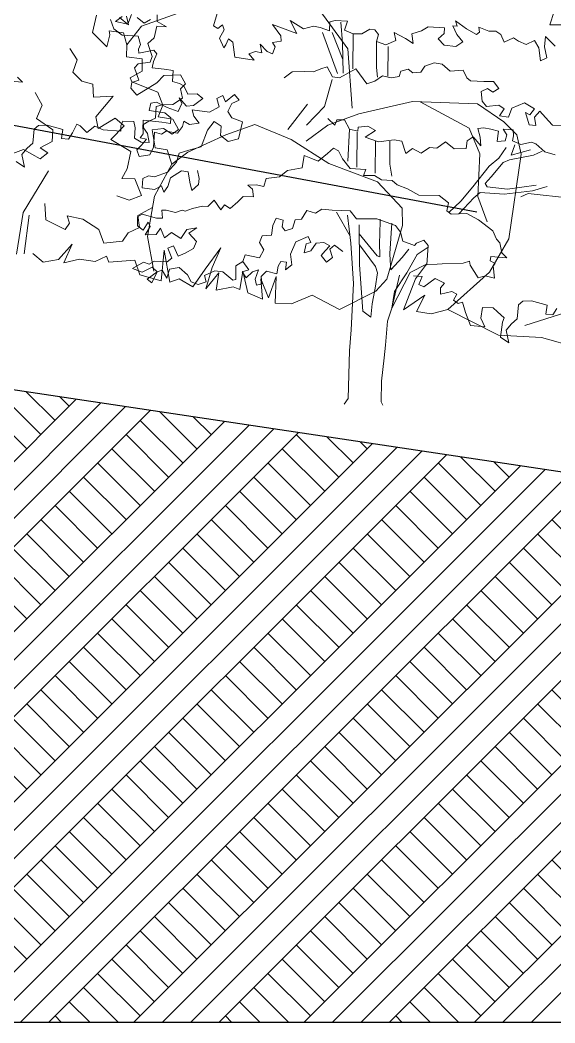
# Model space of a CAD drawing. Header units: millimetres. Extents: x -242231 to 419123, y -2399 to 525285.
# Drawn here: x -203183 to -199719, y 41923 to 48426 of the extents above; entities that cross this region are included whole.
import ezdxf

# ---------------------------------------------------------------- set-up
doc = ezdxf.new("R2010")
doc.units = ezdxf.units.MM

msp = doc.modelspace()

# ---------------------------------------------------------------- linework, layer by layer
at = {"color": 251, "linetype": 'Continuous', "lineweight": 15}
for p, q in [((-201061.039, 48239.349), (-201281.933, 48543.889)), ((-202714.094, 48345.731), (-202689.171, 48457.283)), ((-202564.905, 48415.722), (-202522.148, 48448.286)), ((-202479.94, 48394.404), (-202493.832, 48449.971)), ((-202461.638, 48461.69), (-202485.143, 48399.632)), ((-202122.518, 48483.06), (-202397.801, 48386.77)), ((-202296.183, 48416.233), (-202296.267, 48460.528)), ((-201905.932, 48467.462), (-201930.242, 48387.586)), ((-199752.731, 48394.531), (-199724.947, 48481.353)), ((-202576.87, 48369.111), (-202598.019, 48429.133)), ((-202485.143, 48399.632), (-202564.905, 48415.722)), ((-202538.98, 48443.025), (-202479.94, 48394.404)), ((-202397.801, 48386.77), (-202492.645, 48264.145)), ((-202424.374, 48443.025), (-202379.226, 48404.823)), ((-202379.226, 48404.823), (-202337.551, 48429.133)), ((-202313.699, 48309.891), (-202297.6, 48385.223)), ((-202297.6, 48385.223), (-202234.699, 48381.008)), ((-202234.699, 48381.008), (-202296.183, 48416.233)), ((-201930.242, 48387.586), (-201902.458, 48370.22)), ((-201902.458, 48370.22), (-201871.203, 48394.531)), ((-201871.203, 48394.531), (-201860.784, 48363.275)), ((-201494.267, 48323.261), (-201549.037, 48396.981)), ((-201549.037, 48396.981), (-201390.94, 48338.221)), ((-201390.94, 48338.221), (-201433.921, 48423.777)), ((-201433.921, 48423.777), (-201348.178, 48367.833)), ((-201348.178, 48367.833), (-201283.249, 48387.151)), ((-201283.249, 48387.151), (-201240.413, 48378.373)), ((-201179.832, 48354.864), (-201176.992, 48413.93)), ((-201176.992, 48413.93), (-201143.049, 48422.853)), ((-201143.049, 48422.853), (-201062.016, 48418.841)), ((-201106.117, 48412.587), (-201095.289, 48279.084)), ((-201062.016, 48418.841), (-201082.394, 48360.956)), ((-200584.066, 48355.997), (-200539.822, 48382.658)), ((-200539.822, 48382.658), (-200433.502, 48376.215)), ((-200353.689, 48332.81), (-200381.11, 48388.865)), ((-200381.11, 48388.865), (-200353.052, 48385.965)), ((-200353.052, 48385.965), (-200363.451, 48419.906)), ((-200363.451, 48419.906), (-200291.008, 48369.842)), ((-200206.803, 48346.378), (-200212.035, 48380.327)), ((-200212.035, 48380.327), (-200147.018, 48353.874)), ((-199645.071, 48394.531), (-199752.731, 48394.531)), ((-202621.218, 48252.642), (-202714.094, 48345.731)), ((-202601.294, 48329.486), (-202621.218, 48252.642)), ((-202514.437, 48343.08), (-202607.257, 48356.448)), ((-202607.257, 48356.448), (-202601.294, 48329.486)), ((-202521.615, 48328.419), (-202576.87, 48369.111)), ((-202418.792, 48320.686), (-202521.615, 48328.419)), ((-202492.645, 48264.145), (-202514.437, 48343.08)), ((-202403.926, 48267.561), (-202418.792, 48320.686)), ((-201860.784, 48363.275), (-201892.039, 48307.708)), ((-201492.726, 48289.303), (-201494.267, 48323.261)), ((-201240.413, 48378.373), (-201179.832, 48354.864)), ((-201224.261, 48343.982), (-201128.292, 48078.221)), ((-201162.742, 48343.982), (-201092.314, 48169.244)), ((-201082.394, 48360.956), (-201026.243, 48337.439)), ((-201026.243, 48337.439), (-201027.288, 48110.055)), ((-201026.243, 48337.439), (-200968.657, 48336.071)), ((-200968.657, 48336.071), (-200917.038, 48367.176)), ((-200917.038, 48367.176), (-200886.024, 48362.805)), ((-200886.024, 48362.805), (-200860.865, 48331.847)), ((-200860.865, 48331.847), (-200874.066, 48286.05)), ((-200749.455, 48293.817), (-200759.873, 48345.91)), ((-200759.873, 48345.91), (-200686.59, 48307.077)), ((-200645.268, 48335.491), (-200584.066, 48355.997)), ((-200636.328, 48274.689), (-200645.268, 48335.491)), ((-200437.122, 48338.557), (-200476.184, 48304.523)), ((-200433.502, 48376.215), (-200437.122, 48338.557)), ((-200314.469, 48284.16), (-200353.689, 48332.81)), ((-200291.008, 48369.842), (-200227.445, 48331.574)), ((-200227.445, 48331.574), (-200206.803, 48346.378)), ((-200147.018, 48353.874), (-200101.249, 48354.7)), ((-200101.249, 48354.7), (-200070.199, 48331.873)), ((-200070.199, 48331.873), (-200048.697, 48283.189)), ((-199786.478, 48252.12), (-199780.514, 48318.127)), ((-199780.514, 48318.127), (-199717.909, 48255.764)), ((-202494.569, 48188.143), (-202492.645, 48264.145)), ((-202415.682, 48238.008), (-202403.926, 48267.561)), ((-202354.923, 48274.455), (-202313.699, 48309.891)), ((-202328.233, 48188.79), (-202354.923, 48274.455)), ((-201892.039, 48307.708), (-201864.257, 48245.196)), ((-201864.257, 48245.196), (-201850.365, 48266.033)), ((-201850.365, 48266.033), (-201833.001, 48304.236)), ((-201833.001, 48304.236), (-201805.217, 48283.398)), ((-201805.217, 48283.398), (-201791.326, 48186.156)), ((-201618.085, 48213.764), (-201628.523, 48268.374)), ((-201628.523, 48268.374), (-201582.663, 48221.214)), ((-201548.815, 48280.338), (-201492.726, 48289.303)), ((-201530.858, 48252.141), (-201548.815, 48280.338)), ((-201548.676, 48206.513), (-201530.858, 48252.141)), ((-201095.289, 48279.084), (-201089.938, 48081.507)), ((-200874.066, 48286.05), (-200875.226, 48119.202)), ((-200874.066, 48286.05), (-200813.49, 48265.494)), ((-200813.49, 48265.494), (-200749.455, 48293.817)), ((-200800.179, 48253.707), (-200801.291, 48061.759)), ((-200686.59, 48307.077), (-200636.328, 48274.689)), ((-200476.184, 48304.523), (-200435.504, 48263.997)), ((-200435.504, 48263.997), (-200360.184, 48254.543)), ((-200360.184, 48254.543), (-200314.469, 48284.16)), ((-200048.697, 48283.189), (-199988.211, 48309.88)), ((-199988.211, 48309.88), (-199954.21, 48287.798)), ((-199954.21, 48287.798), (-199905.446, 48267.219)), ((-199905.446, 48267.219), (-199852.343, 48293.897)), ((-199852.343, 48293.897), (-199822.72, 48245.229)), ((-199772.396, 48180.359), (-199786.478, 48252.12)), ((-202813.93, 48167.265), (-202861.765, 48240.953)), ((-202494.569, 48188.143), (-202391.561, 48173.308)), ((-202413.955, 48210.34), (-202415.682, 48238.008)), ((-202316.743, 48230.814), (-202413.955, 48210.34)), ((-202341.452, 48151.852), (-202328.233, 48188.79)), ((-202319.555, 48156.984), (-202297.503, 48207.227)), ((-202297.503, 48207.227), (-202316.743, 48230.814)), ((-201791.326, 48186.156), (-201666.301, 48165.319)), ((-201701.031, 48206.994), (-201657.967, 48222.547)), ((-201666.301, 48165.319), (-201701.031, 48206.994)), ((-201657.967, 48222.547), (-201618.085, 48213.764)), ((-201582.663, 48221.214), (-201548.676, 48206.513)), ((-201031.322, 47855.351), (-201061.039, 48239.349)), ((-199822.72, 48245.229), (-199811.77, 48161.846)), ((-202842.071, 48087.821), (-202813.93, 48167.265)), ((-202441.787, 48116.226), (-202418.21, 48141.371)), ((-202418.21, 48141.371), (-202341.452, 48151.852)), ((-202391.561, 48173.308), (-202393.054, 48093.413)), ((-202327.132, 48116.571), (-202319.555, 48156.984)), ((-201235.473, 48109.659), (-201194.153, 48121.55)), ((-201194.153, 48121.55), (-201160.071, 48056.648)), ((-200875.226, 48119.202), (-200869.198, 48055.724)), ((-200587.247, 48087.268), (-200560.746, 48127.183)), ((-200560.746, 48127.183), (-200500.249, 48147.969)), ((-200500.249, 48147.969), (-200450.031, 48139.205)), ((-200450.031, 48139.205), (-200396.793, 48095.012)), ((-199811.77, 48161.846), (-199772.396, 48180.359)), ((-203199.356, 48054.909), (-203168.29, 48023.962)), ((-202783.7, 48029.315), (-202842.071, 48087.821)), ((-202393.054, 48093.413), (-202470.826, 48050.235)), ((-202413.579, 48035.072), (-202441.787, 48116.226)), ((-202250.067, 48108.391), (-202327.132, 48116.571)), ((-202252.699, 48066.384), (-202296.905, 48019.051)), ((-202144.924, 48071.019), (-202252.699, 48066.384)), ((-202191.689, 48099.207), (-202250.067, 48108.391)), ((-202196.759, 48027.285), (-202191.689, 48099.207)), ((-202112.329, 48012.02), (-202144.924, 48071.019)), ((-201473.08, 48051.625), (-201421.476, 48090.112)), ((-201421.476, 48090.112), (-201341.748, 48091.739)), ((-201341.748, 48091.739), (-201282.685, 48090.375)), ((-201282.685, 48090.375), (-201235.473, 48109.659)), ((-201160.071, 48056.648), (-201114.29, 48051.568)), ((-201114.29, 48051.568), (-201008.093, 48110.091)), ((-201008.093, 48110.091), (-200937.036, 48012.777)), ((-200885.393, 48030.593), (-200835.253, 48063.172)), ((-200835.253, 48063.172), (-200779.124, 48051.466)), ((-200779.124, 48051.466), (-200727.461, 48058.948)), ((-200727.461, 48058.948), (-200717.193, 48094.403)), ((-200717.193, 48094.403), (-200669.967, 48106.305)), ((-200669.967, 48106.305), (-200640.393, 48082.737)), ((-200640.393, 48082.737), (-200587.247, 48087.268)), ((-200396.793, 48095.012), (-200314.121, 48101.075)), ((-200314.121, 48101.075), (-200288.925, 48050.922)), ((-203168.29, 48023.962), (-203271.662, 48032.625)), ((-202711.258, 48010.532), (-202783.7, 48029.315)), ((-202706.679, 47926.375), (-202711.258, 48010.532)), ((-202459.068, 48025.578), (-202470.826, 48050.235)), ((-202466.634, 47983.294), (-202459.801, 48020.575)), ((-202459.801, 48020.575), (-202413.579, 48035.072)), ((-202291.778, 47957.199), (-202459.068, 48025.578)), ((-202296.905, 48019.051), (-202426.685, 47939.074)), ((-202150.963, 48014.083), (-202196.759, 48027.285)), ((-202122.881, 47999.371), (-202150.963, 48014.083)), ((-202144.75, 47979.475), (-202112.329, 48012.02)), ((-202096.203, 47946.268), (-202122.881, 47999.371)), ((-201212.208, 47864.82), (-201160.932, 48039.882)), ((-200937.036, 48012.777), (-200885.393, 48030.593)), ((-200288.925, 48050.922), (-200265.265, 48031.772)), ((-200265.265, 48031.772), (-200179.62, 48027.506)), ((-200117.026, 48027.005), (-200179.62, 48027.506)), ((-200082.611, 47982.756), (-200117.026, 48027.005)), ((-203039.837, 47874.16), (-203086.494, 47956.027)), ((-202580.444, 47933.244), (-202706.679, 47926.375)), ((-202691.63, 47798.961), (-202580.444, 47933.244)), ((-202426.685, 47939.074), (-202466.634, 47983.294)), ((-202259.64, 47872.858), (-202291.778, 47957.199)), ((-202131.063, 47919.082), (-202144.75, 47979.475)), ((-202037.144, 47946.38), (-202096.203, 47946.268)), ((-202000.175, 47916.92), (-202037.144, 47946.38)), ((-201870.489, 47936.849), (-201908.984, 47916.121)), ((-201852.723, 47895.394), (-201870.489, 47936.849)), ((-201793.502, 47942.771), (-201852.723, 47895.394)), ((-201763.891, 47907.238), (-201793.502, 47942.771)), ((-200195.69, 47963.09), (-200156.359, 47982.756)), ((-200190.774, 47899.175), (-200195.69, 47963.09)), ((-200156.359, 47982.756), (-200121.942, 47958.173)), ((-200121.942, 47958.173), (-200082.611, 47982.756)), ((-203077.337, 47787.712), (-203039.837, 47874.16)), ((-202347.97, 47838.739), (-202336.76, 47886.75)), ((-202336.76, 47886.75), (-202299.858, 47892.727)), ((-202306.805, 47790.175), (-202302.803, 47865.784)), ((-202302.803, 47865.784), (-202259.72, 47875.902)), ((-202299.858, 47892.727), (-202230.399, 47858.9)), ((-202288.241, 47797.264), (-202259.64, 47872.858)), ((-202259.72, 47875.902), (-202193.281, 47877.504)), ((-202230.399, 47858.9), (-202159.476, 47832.458)), ((-202193.281, 47877.504), (-202131.063, 47919.082)), ((-202159.476, 47832.458), (-202136.123, 47883.887)), ((-202136.123, 47883.887), (-202153.487, 47922.088)), ((-202153.487, 47922.088), (-202104.913, 47867.997)), ((-202104.913, 47867.997), (-202060.624, 47871.034)), ((-202060.624, 47871.034), (-202000.175, 47916.92)), ((-201894.178, 47862.822), (-201956.948, 47829.229)), ((-201908.984, 47916.121), (-201894.178, 47862.822)), ((-201837.917, 47833.212), (-201812.359, 47885.611)), ((-201812.359, 47885.611), (-201763.891, 47907.238)), ((-201448.605, 47716.42), (-201320.727, 47880.449)), ((-201327.267, 47744.556), (-201212.208, 47864.82)), ((-200641.023, 47896.892), (-200989.436, 47818.634)), ((-200220.572, 47883.332), (-200641.023, 47896.892)), ((-200273.674, 47724.78), (-200592.219, 47895.318)), ((-200049.913, 47764.764), (-200220.572, 47883.332)), ((-200161.275, 47864.76), (-200190.774, 47899.175)), ((-200082.611, 47874.592), (-200161.275, 47864.76)), ((-200048.195, 47850.01), (-200082.611, 47874.592)), ((-199915.449, 47889.342), (-199999.029, 47854.926)), ((-199851.534, 47850.01), (-199915.449, 47889.342)), ((-202677.693, 47721.806), (-202691.63, 47798.961)), ((-202246.573, 47823.433), (-202347.97, 47838.739)), ((-202192.795, 47783.517), (-202288.241, 47797.264)), ((-202206.648, 47792.502), (-202246.573, 47823.433)), ((-201956.948, 47829.229), (-202069.19, 47843.781)), ((-202069.19, 47843.781), (-202057.3, 47802.461)), ((-202057.3, 47802.461), (-202023.254, 47756.755)), ((-201811.268, 47791.757), (-201837.917, 47833.212)), ((-200989.436, 47818.634), (-201190.456, 47744.4)), ((-200077.694, 47805.761), (-200048.195, 47850.01)), ((-200018.696, 47795.927), (-200077.694, 47805.761)), ((-199999.029, 47854.926), (-200018.696, 47795.927)), ((-199885.949, 47746.762), (-199910.532, 47825.427)), ((-199910.532, 47825.427), (-199881.033, 47810.677)), ((-199881.033, 47810.677), (-199851.534, 47850.01)), ((-199817.118, 47835.26), (-199851.534, 47795.927)), ((-199851.534, 47795.927), (-199841.701, 47741.846)), ((-199759.673, 47772.88), (-199817.118, 47835.26)), ((-203090.932, 47718.472), (-203062.923, 47742.15)), ((-202971.063, 47713.958), (-203077.337, 47787.712)), ((-203062.923, 47742.15), (-203008.298, 47745.207)), ((-203008.298, 47745.207), (-202906.364, 47715.87)), ((-202844.309, 47693.841), (-202816.362, 47750.001)), ((-202816.362, 47750.001), (-202794.935, 47740.445)), ((-202794.935, 47740.445), (-202750.827, 47696.349)), ((-202750.827, 47696.349), (-202698.22, 47738.414)), ((-202698.22, 47738.414), (-202645.021, 47714.891)), ((-202567.752, 47789.469), (-202677.693, 47721.806)), ((-202595.96, 47651.586), (-202508.202, 47739.144)), ((-202508.202, 47739.144), (-202567.752, 47789.469)), ((-202531.315, 47706.248), (-202529.902, 47740.21)), ((-202529.902, 47740.21), (-202516.67, 47769.765)), ((-202516.67, 47769.765), (-202447.269, 47766.944)), ((-202447.269, 47766.944), (-202436.858, 47727.098)), ((-202387.193, 47747.204), (-202350.18, 47771.029)), ((-202385.713, 47688.12), (-202387.193, 47747.204)), ((-202383.705, 47727.199), (-202386.753, 47777.395)), ((-202386.753, 47777.395), (-202264.176, 47762.862)), ((-202350.18, 47771.029), (-202306.805, 47790.175)), ((-202264.176, 47762.862), (-202209.054, 47755.389)), ((-202209.054, 47755.389), (-202206.648, 47792.502)), ((-202158.158, 47716.53), (-202192.795, 47783.517)), ((-202130.998, 47735.879), (-202163.397, 47691.522)), ((-202122.205, 47769.855), (-202130.998, 47735.879)), ((-202085.827, 47748.253), (-202122.205, 47769.855)), ((-202023.254, 47756.755), (-202085.827, 47748.253)), ((-201968.537, 47711.087), (-201926.749, 47768.068)), ((-201926.749, 47768.068), (-201881.474, 47737.83)), ((-201881.474, 47737.83), (-201884.311, 47677.288)), ((-201663.759, 47747.758), (-201851.188, 47680.641)), ((-201743.164, 47765.107), (-201811.268, 47791.757)), ((-201769.104, 47655.359), (-201743.164, 47765.107)), ((-201426.752, 47650.883), (-201663.759, 47747.758)), ((-201190.456, 47744.4), (-201329.21, 47640.58)), ((-201144.711, 47743.659), (-201190.563, 47786.39)), ((-201131.491, 47779.12), (-201144.711, 47743.659)), ((-201082.766, 47779.213), (-201131.491, 47779.12)), ((-201050.168, 47718.738), (-201082.766, 47779.213)), ((-200994.084, 47730.657), (-200996.253, 47706.291)), ((-200930.609, 47738.16), (-200994.084, 47730.657)), ((-200880.354, 47710.202), (-200930.609, 47738.16)), ((-199966.186, 47680.495), (-200049.913, 47764.764)), ((-199841.701, 47741.846), (-199885.949, 47746.762)), ((-199735.363, 47745.096), (-199759.673, 47772.88)), ((-199631.176, 47741.624), (-199735.363, 47745.096)), ((-203101.095, 47628.387), (-203090.932, 47718.472)), ((-202975.253, 47639.355), (-202971.063, 47713.958)), ((-202906.364, 47715.87), (-202914.053, 47658.147)), ((-202869.331, 47652.452), (-202844.309, 47693.841)), ((-202645.021, 47714.891), (-202531.315, 47706.248)), ((-202436.858, 47727.098), (-202442.638, 47660.645)), ((-202406.44, 47661.47), (-202385.713, 47688.12)), ((-202357.796, 47690.336), (-202383.705, 47727.199)), ((-202348.086, 47631.294), (-202357.796, 47690.336)), ((-202326.769, 47714.242), (-202254.854, 47721.599)), ((-202308.307, 47596.442), (-202326.769, 47714.242)), ((-202312.537, 47698.622), (-202319.735, 47601.158)), ((-202266.744, 47686.896), (-202312.537, 47698.622)), ((-202237.247, 47704.67), (-202266.744, 47686.896)), ((-202254.854, 47721.599), (-202197.864, 47686.82)), ((-202163.397, 47691.522), (-202237.247, 47704.67)), ((-202197.864, 47686.82), (-202158.158, 47716.53)), ((-201851.188, 47680.641), (-202097.215, 47569.68)), ((-202011.151, 47603.222), (-201968.537, 47711.087)), ((-201884.311, 47677.288), (-201834.957, 47637.782)), ((-201050.168, 47718.738), (-201060.821, 47510.442)), ((-200996.253, 47706.291), (-201050.168, 47718.738)), ((-200999.928, 47698.162), (-201001.614, 47471.914)), ((-200948.598, 47666.066), (-200880.354, 47710.202)), ((-200861.019, 47636.413), (-200948.598, 47666.066)), ((-200248.333, 47668.584), (-200288.151, 47643.408)), ((-200205.38, 47558.009), (-200273.674, 47724.78)), ((-200198.023, 47611.097), (-200248.333, 47668.584)), ((-200180.526, 47727.773), (-200218.904, 47721.795)), ((-200218.904, 47721.795), (-200203, 47666.066)), ((-200203, 47666.066), (-200198.023, 47611.097)), ((-200134.738, 47719.001), (-200180.526, 47727.773)), ((-200134.738, 47719.001), (-200085.407, 47705.986)), ((-200089.371, 47674.276), (-200093.334, 47638.6)), ((-200085.407, 47705.986), (-200089.371, 47674.276)), ((-200029.913, 47682.203), (-200053.696, 47717.878)), ((-200053.696, 47717.878), (-199990.275, 47713.914)), ((-200041.805, 47642.565), (-200029.913, 47682.203)), ((-199986.311, 47674.276), (-199994.239, 47642.565)), ((-199990.275, 47713.914), (-199986.311, 47674.276)), ((-199937.9, 47556.412), (-199966.186, 47680.495)), ((-203136.319, 47595.635), (-203101.095, 47628.387)), ((-203052.166, 47597.29), (-202975.253, 47639.355)), ((-202914.053, 47658.147), (-202869.331, 47652.452)), ((-202465.146, 47574.297), (-202595.96, 47651.586)), ((-202442.638, 47660.645), (-202398.293, 47634.152)), ((-202427.168, 47584.483), (-202397.557, 47614.094)), ((-202364.985, 47652.587), (-202406.44, 47661.47)), ((-202398.293, 47634.152), (-202348.086, 47631.294)), ((-202397.557, 47614.094), (-202364.985, 47652.587)), ((-202319.735, 47601.158), (-202343.266, 47552.389)), ((-202090.842, 47582.4), (-202011.151, 47603.222)), ((-201834.957, 47637.782), (-201769.104, 47655.359)), ((-201183.632, 47495.807), (-201426.752, 47650.883)), ((-200880.222, 47640.807), (-200884.284, 47432.787)), ((-200760.643, 47649.892), (-200861.019, 47636.413)), ((-200788.68, 47640.98), (-200788.661, 47492.158)), ((-200710.425, 47641.13), (-200760.643, 47649.892)), ((-200684.849, 47559.552), (-200710.425, 47641.13)), ((-200531.688, 47598.65), (-200586.248, 47561.634)), ((-200484.435, 47595.788), (-200531.688, 47598.65)), ((-200428.404, 47635.759), (-200484.435, 47595.788)), ((-200370.734, 47590.097), (-200428.404, 47635.759)), ((-200288.151, 47643.408), (-200293.222, 47592.459)), ((-200093.334, 47638.6), (-200041.805, 47642.565)), ((-200081.381, 47529.585), (-200034.078, 47598.795)), ((-200003.266, 47548.707), (-199979.496, 47617.135)), ((-199994.239, 47642.565), (-199938.746, 47618.781)), ((-199938.746, 47618.781), (-199871.361, 47634.636)), ((-199871.361, 47634.636), (-199843.614, 47622.746)), ((-199843.614, 47622.746), (-199784.157, 47571.215)), ((-203281.587, 47541.762), (-203160.038, 47586.255)), ((-203171.048, 47553.961), (-203136.319, 47595.635)), ((-203153.952, 47471.778), (-203171.048, 47553.961)), ((-203160.038, 47586.255), (-203053.487, 47526.624)), ((-203053.487, 47526.624), (-203003.854, 47563.761)), ((-203003.854, 47563.761), (-203052.166, 47597.29)), ((-202489.82, 47460.954), (-202465.146, 47574.297)), ((-202411.901, 47540.448), (-202427.168, 47584.483)), ((-202343.266, 47552.389), (-202411.901, 47540.448)), ((-202230.214, 47585.195), (-202308.307, 47596.442)), ((-202199.326, 47492.177), (-202230.214, 47585.195)), ((-202097.215, 47569.68), (-202199.326, 47492.177)), ((-202170.424, 47503.993), (-202151.789, 47563.755)), ((-202151.789, 47563.755), (-202090.842, 47582.4)), ((-201357.21, 47467.262), (-201342.189, 47546.909)), ((-201342.189, 47546.909), (-201300.816, 47530.746)), ((-201253.531, 47511.641), (-201191.611, 47560.484)), ((-201191.611, 47560.484), (-201153.289, 47595.993)), ((-201153.289, 47595.993), (-201120.77, 47576.86)), ((-201120.77, 47576.86), (-201094.095, 47525.232)), ((-200642.414, 47592.534), (-200684.849, 47559.552)), ((-200586.248, 47561.634), (-200642.414, 47592.534)), ((-200293.222, 47592.459), (-200370.734, 47590.097)), ((-200217.324, 47282.785), (-200205.38, 47558.009)), ((-200018.064, 47008.267), (-199937.9, 47556.412)), ((-200013.443, 47519.427), (-199856.915, 47550.615)), ((-199877.753, 47585.343), (-200003.266, 47548.707)), ((-199856.915, 47550.615), (-199801.348, 47574.925)), ((-199784.157, 47571.215), (-199716.772, 47551.396)), ((-203209.25, 47508.813), (-203153.952, 47471.778)), ((-202199.326, 47492.177), (-202313.573, 47284.497)), ((-202229.36, 47438.915), (-202170.424, 47503.993)), ((-201300.816, 47530.746), (-201253.531, 47511.641)), ((-200868.476, 47376.565), (-201183.632, 47495.807)), ((-201094.095, 47525.232), (-201045.253, 47463.313)), ((-200788.661, 47492.158), (-200774.9, 47412.741)), ((-200249.794, 47344.194), (-200145.352, 47477.996)), ((-200145.352, 47477.996), (-200081.381, 47529.585)), ((-200132.811, 47408.312), (-200054.079, 47502.6)), ((-200054.079, 47502.6), (-200013.443, 47519.427)), ((-203162.432, 47178.199), (-202999.577, 47447.062)), ((-202523.785, 47399.047), (-202489.82, 47460.954)), ((-202387.269, 47398.75), (-202351.867, 47416.535)), ((-202351.867, 47416.535), (-202311.687, 47409.78)), ((-202311.687, 47409.78), (-202229.36, 47438.915)), ((-202137.833, 47447.948), (-202208.618, 47402.042)), ((-202095.529, 47442.352), (-202137.833, 47447.948)), ((-202083.685, 47374.248), (-202095.529, 47442.352)), ((-202034.484, 47451.097), (-202022.571, 47397.966)), ((-201589.894, 47397.805), (-201503.072, 47408.224)), ((-201503.072, 47408.224), (-201450.979, 47449.898)), ((-201450.979, 47449.898), (-201357.21, 47467.262)), ((-201045.253, 47463.313), (-200943.935, 47456.845)), ((-200943.935, 47456.845), (-200957.826, 47418.642)), ((-200957.826, 47418.642), (-200888.368, 47418.642)), ((-200888.368, 47418.642), (-200842.831, 47389.135)), ((-200171.655, 47366.433), (-200132.811, 47408.312)), ((-202440.807, 47395.446), (-202523.785, 47399.047)), ((-202397.684, 47289.038), (-202440.807, 47395.446)), ((-202391.635, 47338.715), (-202387.269, 47398.75)), ((-202311.83, 47326.545), (-202391.635, 47338.715)), ((-202267.58, 47350.253), (-202311.83, 47326.545)), ((-202251.261, 47308.941), (-202267.58, 47350.253)), ((-202225.815, 47347.599), (-202251.261, 47308.941)), ((-202208.618, 47402.042), (-202225.815, 47347.599)), ((-202071.841, 47320.948), (-202083.685, 47374.248)), ((-202027.426, 47359.443), (-202071.841, 47320.948)), ((-202022.571, 47397.966), (-202027.426, 47359.443)), ((-201707.973, 47356.129), (-201653.37, 47357.326)), ((-201676.94, 47329.227), (-201707.973, 47356.129)), ((-201653.37, 47357.326), (-201603.786, 47345.711)), ((-201603.786, 47345.711), (-201589.894, 47397.805)), ((-200708.441, 47205.813), (-200868.476, 47376.565)), ((-200842.831, 47389.135), (-200773.429, 47385.575)), ((-200773.429, 47385.575), (-200740.893, 47357.583)), ((-200740.893, 47357.583), (-200673.048, 47331.819)), ((-200327.421, 47252.434), (-200249.794, 47344.194)), ((-200158.526, 47344.5), (-200171.655, 47366.433)), ((-200026.142, 47330.214), (-200158.526, 47344.5)), ((-199839.551, 47356.131), (-200026.142, 47330.214)), ((-199863.861, 47317.929), (-199770.092, 47345.713)), ((-202556.639, 47286.882), (-202477.195, 47258.741)), ((-202477.195, 47258.741), (-202397.684, 47289.038)), ((-202313.573, 47284.497), (-202358.911, 47021.647)), ((-201772.755, 47246.361), (-201738.863, 47281.861)), ((-201738.863, 47281.861), (-201670.941, 47280.514)), ((-201670.941, 47280.514), (-201676.94, 47329.227)), ((-200673.048, 47331.819), (-200600.117, 47290.145)), ((-200600.117, 47290.145), (-200469.086, 47288.704)), ((-200469.086, 47288.704), (-200407.721, 47240.835)), ((-200340.404, 47169.351), (-200243.608, 47274.022)), ((-200243.608, 47274.022), (-200202.337, 47307.674)), ((-200158.072, 47117.317), (-200217.324, 47282.785)), ((-200202.337, 47307.674), (-200047.925, 47297.092)), ((-200047.925, 47297.092), (-199863.861, 47317.929)), ((-199891.674, 47300.505), (-199940.8, 47279.886)), ((-199619.057, 47270.474), (-199891.674, 47300.505)), ((-203023.769, 47237.126), (-203016.558, 47131.328)), ((-202421.6, 47157.883), (-202326.227, 47211.135)), ((-202066.497, 47202.984), (-202001.562, 47219.349)), ((-202001.562, 47219.349), (-201967.596, 47216.46)), ((-201967.596, 47216.46), (-201926.333, 47257.882)), ((-201926.333, 47257.882), (-201881.918, 47194.475)), ((-201881.918, 47194.475), (-201858.359, 47228.48)), ((-201858.359, 47228.48), (-201822.875, 47203.447)), ((-201822.875, 47203.447), (-201772.755, 47246.361)), ((-200407.721, 47240.835), (-200420.171, 47188.395)), ((-200406.125, 47178.086), (-200327.421, 47252.434)), ((-203205.34, 46908.079), (-203162.432, 47178.199)), ((-203157.135, 46909.146), (-203124.898, 47160.781)), ((-202862.614, 47109.157), (-202878.272, 47156.309)), ((-202878.272, 47156.309), (-202776.698, 47134.197)), ((-202423.708, 47149.151), (-202392.734, 47166.928)), ((-202422.121, 47091.571), (-202423.708, 47149.151)), ((-202410.166, 47081.408), (-202421.6, 47157.883)), ((-202392.734, 47166.928), (-202299.668, 47142.004)), ((-202265.803, 47192.27), (-202237.753, 47193.8)), ((-202261.276, 47140.601), (-202265.803, 47192.27)), ((-202237.753, 47193.8), (-202177.186, 47177.673)), ((-202177.186, 47177.673), (-202132.922, 47193.999)), ((-202132.922, 47193.999), (-202113.713, 47186.653)), ((-202113.713, 47186.653), (-202066.497, 47202.984)), ((-201325.27, 47191.104), (-201360.6, 47134.929)), ((-201270.606, 47173.491), (-201325.27, 47191.104)), ((-201227.837, 47198.672), (-201270.606, 47173.491)), ((-201162.86, 47192.89), (-201227.837, 47198.672)), ((-201046.208, 47188.681), (-201162.86, 47192.89)), ((-201044.977, 47023.772), (-201134.783, 47181.131)), ((-201039.885, 46980.209), (-201061.951, 47161.251)), ((-201004.03, 47137.084), (-201046.208, 47188.681)), ((-200705.983, 47094.682), (-200708.441, 47205.813)), ((-200420.171, 47188.395), (-200392.078, 47167.777)), ((-200392.078, 47167.777), (-200288.729, 47170.927)), ((-200288.729, 47170.927), (-200214.829, 47131.201)), ((-203016.558, 47131.328), (-202890.941, 47068.34)), ((-202890.941, 47068.34), (-202862.614, 47109.157)), ((-202776.698, 47134.197), (-202674.129, 47067.046)), ((-202482.477, 47046.926), (-202410.166, 47081.408)), ((-202385.155, 47063.588), (-202422.121, 47091.571)), ((-202352.771, 47115.327), (-202385.155, 47063.588)), ((-202373.288, 47034.08), (-202340.905, 47086.557)), ((-202340.905, 47086.557), (-202352.771, 47115.327)), ((-202299.668, 47142.004), (-202261.276, 47140.601)), ((-201546.56, 47093.234), (-201553.824, 47031.207)), ((-201523.91, 47140.809), (-201546.56, 47093.234)), ((-201480.184, 47128.797), (-201523.91, 47140.809)), ((-201486.007, 47084.491), (-201480.184, 47128.797)), ((-201466.764, 47059.426), (-201486.007, 47084.491)), ((-201401.933, 47130.422), (-201419.544, 47074.282)), ((-201360.6, 47134.929), (-201401.933, 47130.422)), ((-200873.356, 47135.856), (-201004.03, 47137.084)), ((-200986.139, 47097.886), (-200983.875, 46839.335)), ((-200752.206, 47094.744), (-200873.356, 47135.856)), ((-200853.963, 47031.062), (-200851.207, 47134.422)), ((-200806.79, 46745.906), (-200705.983, 47094.682)), ((-200775.854, 47107.987), (-200787.293, 46911.592)), ((-200718.162, 47050.514), (-200752.206, 47094.744)), ((-200214.829, 47131.201), (-200120.934, 47059.032)), ((-202674.129, 47067.046), (-202641.759, 46980.073)), ((-202520.246, 46992.504), (-202482.477, 47046.926)), ((-202302.418, 47035.691), (-202373.288, 47034.08)), ((-202358.911, 47021.647), (-202316.223, 46798.499)), ((-202272.967, 47077.089), (-202302.418, 47035.691)), ((-202247.746, 47013.647), (-202272.967, 47077.089)), ((-202203.516, 47047.691), (-202247.746, 47013.647)), ((-202142.086, 47008.839), (-202203.516, 47047.691)), ((-202103.885, 47067.878), (-202142.086, 47008.839)), ((-202037.899, 47078.297), (-202103.885, 47067.878)), ((-202089.817, 47043.477), (-202037.899, 47078.297)), ((-202039.515, 46990.42), (-202089.817, 47043.477)), ((-201614.352, 47026.663), (-201631.988, 46983.812)), ((-201553.824, 47031.207), (-201614.352, 47026.663)), ((-201419.544, 47074.282), (-201466.764, 47059.426)), ((-201317.75, 47022.804), (-201396.99, 46987.585)), ((-201300.141, 46983.183), (-201317.75, 47022.804)), ((-200986.704, 47040.179), (-200871.423, 46895.928)), ((-200855.359, 46988.24), (-200853.963, 47031.062)), ((-200703.288, 46992.959), (-200718.162, 47050.514)), ((-200120.934, 47059.032), (-200097.947, 47005.921)), ((-202844.965, 46971.925), (-202934.108, 46872.522)), ((-202899.567, 46852.582), (-202844.965, 46971.925)), ((-202641.759, 46980.073), (-202520.246, 46992.504)), ((-202226.949, 46947.245), (-202188.588, 46962.082)), ((-202188.588, 46962.082), (-202159.45, 46894.233)), ((-202059.362, 46944.609), (-202039.515, 46990.42)), ((-201985.228, 46810.691), (-201883.211, 46948.761)), ((-201883.211, 46948.761), (-201939.912, 46822.246)), ((-201631.988, 46983.812), (-201603.845, 46936.616)), ((-201396.99, 46987.585), (-201432.208, 46908.345)), ((-201344.163, 46917.15), (-201330.957, 46974.379)), ((-201330.957, 46974.379), (-201300.141, 46983.183)), ((-201264.924, 46978.781), (-201300.141, 46930.356)), ((-201216.5, 46983.183), (-201264.924, 46978.781)), ((-201176.879, 46961.172), (-201216.5, 46983.183)), ((-201207.695, 46930.356), (-201176.879, 46961.172)), ((-201146.065, 46965.574), (-201176.879, 46939.161)), ((-201093.238, 46925.955), (-201146.065, 46965.574)), ((-201023.478, 46717.697), (-201039.885, 46980.209)), ((-200881.423, 46828.248), (-200985.007, 46968.61)), ((-200852.219, 46890.797), (-200855.359, 46988.24)), ((-200627.93, 46963.571), (-200703.288, 46992.959)), ((-200614.673, 46979.839), (-200627.93, 46963.571)), ((-200568.935, 46997.644), (-200614.673, 46979.839)), ((-200540.058, 46952.665), (-200611.324, 46905.528)), ((-200539.341, 46963.739), (-200568.935, 46997.644)), ((-200549.44, 46839.694), (-200539.341, 46963.739)), ((-200143.177, 46791.314), (-200018.064, 47008.267)), ((-200097.947, 47005.921), (-200075.752, 46980.863)), ((-200075.752, 46980.863), (-200062.34, 46915.921)), ((-203033.63, 46856.924), (-203100.602, 46911.467)), ((-202624.05, 46895.212), (-202696.361, 46860.73)), ((-202607.337, 46855.391), (-202624.05, 46895.212)), ((-202269.923, 46735.094), (-202250.843, 46934.367)), ((-202250.843, 46934.367), (-202213.376, 46726.949)), ((-202200.248, 46882.329), (-202226.949, 46947.245)), ((-202159.45, 46894.233), (-202114.673, 46914.974)), ((-202114.673, 46914.974), (-202059.362, 46944.609)), ((-201726.33, 46902.424), (-201739.54, 46861.057)), ((-201631.801, 46884.886), (-201726.33, 46902.424)), ((-201603.845, 46936.616), (-201631.801, 46884.886)), ((-201432.208, 46908.345), (-201423.403, 46837.91)), ((-201300.141, 46930.356), (-201344.163, 46917.15)), ((-201234.109, 46899.542), (-201207.695, 46930.356)), ((-201198.89, 46855.52), (-201234.109, 46899.542)), ((-201159.271, 46886.334), (-201198.89, 46855.52)), ((-201176.879, 46939.161), (-201159.271, 46886.334)), ((-200871.423, 46895.928), (-200852.219, 46890.797)), ((-200787.293, 46911.592), (-200785.732, 46867.299)), ((-200782.662, 46805.292), (-200708.989, 46885.164)), ((-200708.989, 46885.164), (-200664.798, 46939.877)), ((-200611.324, 46905.528), (-200678.933, 46787.285)), ((-200134.646, 46893.638), (-200139.022, 46865.576)), ((-200031.275, 46884.975), (-200134.646, 46893.638)), ((-200062.34, 46915.921), (-200031.275, 46884.975)), ((-202934.108, 46872.522), (-203033.63, 46856.924)), ((-202798.99, 46875.511), (-202899.567, 46852.582)), ((-202696.361, 46860.73), (-202798.99, 46875.511)), ((-202440.784, 46868.817), (-202607.337, 46855.391)), ((-202455.553, 46813.924), (-202383.284, 46856.142)), ((-202408.576, 46774.303), (-202440.784, 46868.817)), ((-202327.115, 46823.028), (-202392.136, 46790.045)), ((-202383.284, 46856.142), (-202346.988, 46842.139)), ((-202346.988, 46842.139), (-202312.425, 46862.922)), ((-202294.895, 46793.519), (-202327.115, 46823.028)), ((-202312.425, 46862.922), (-202229.734, 46858.649)), ((-202229.734, 46858.649), (-202200.248, 46882.329)), ((-202152.505, 46821.302), (-202215.017, 46810.883)), ((-202098.166, 46774.738), (-202152.505, 46821.302)), ((-201939.912, 46822.246), (-201979.121, 46683.592)), ((-201739.54, 46861.057), (-201786.732, 46831.438)), ((-201786.732, 46831.438), (-201786.566, 46744.324)), ((-201700.742, 46807.095), (-201739.54, 46861.057)), ((-201511.447, 46829.106), (-201520.252, 46780.682)), ((-201493.839, 46859.921), (-201511.447, 46829.106)), ((-201458.622, 46855.52), (-201493.839, 46859.921)), ((-201463.023, 46807.095), (-201458.622, 46855.52)), ((-201423.403, 46837.91), (-201463.023, 46807.095)), ((-200983.875, 46839.335), (-200962.377, 46538.351)), ((-200867.33, 46787.851), (-200881.423, 46828.248)), ((-200785.732, 46867.299), (-200782.662, 46805.292)), ((-200656.658, 46789.218), (-200551.565, 46843.556)), ((-200551.565, 46843.556), (-200623.043, 46748.029)), ((-200481.527, 46842.777), (-200549.44, 46839.694)), ((-200449.047, 46844.315), (-200481.527, 46842.777)), ((-200313.218, 46849.003), (-200449.047, 46844.315)), ((-200271.901, 46862.37), (-200313.218, 46849.003)), ((-200268.898, 46835.798), (-200271.901, 46862.37)), ((-200215.589, 46754.692), (-200268.898, 46835.798)), ((-200139.022, 46865.576), (-200105.029, 46847.921)), ((-200105.029, 46847.921), (-200119.767, 46833.128)), ((-200119.767, 46833.128), (-200110.437, 46751.843)), ((-202392.136, 46790.045), (-202455.553, 46813.924)), ((-202408.576, 46774.303), (-202269.923, 46735.094)), ((-202360.925, 46744.709), (-202294.895, 46793.519)), ((-202294.895, 46793.519), (-202329.875, 46721.143)), ((-202263.638, 46803.938), (-202294.895, 46793.519)), ((-202232.381, 46751.843), (-202263.638, 46803.938)), ((-202215.017, 46810.883), (-202232.381, 46751.843)), ((-202074.452, 46727.535), (-202098.166, 46774.738)), ((-202063.941, 46695.808), (-201985.228, 46810.691)), ((-201921.034, 46800.175), (-201989.278, 46769.208)), ((-201989.278, 46769.208), (-201977.003, 46727.721)), ((-201979.121, 46683.592), (-201896.861, 46787.185)), ((-201870.819, 46792.889), (-201921.034, 46800.175)), ((-201896.861, 46787.185), (-201913.149, 46674.091)), ((-201804.272, 46738.384), (-201870.819, 46792.889)), ((-201740.149, 46797.842), (-201760.032, 46678.29)), ((-201744.765, 46793.888), (-201700.742, 46807.095)), ((-201718.351, 46754.269), (-201744.765, 46793.888)), ((-201708.826, 46656.688), (-201740.149, 46797.842)), ((-201678.731, 46793.888), (-201718.351, 46754.269)), ((-201639.111, 46807.095), (-201678.731, 46793.888)), ((-201661.122, 46745.464), (-201639.111, 46807.095)), ((-201586.285, 46798.29), (-201621.503, 46763.072)), ((-201621.503, 46763.072), (-201617.1, 46714.648)), ((-201520.252, 46780.682), (-201586.285, 46798.29)), ((-201573.867, 46625.227), (-201525.234, 46762.523)), ((-201525.234, 46762.523), (-201530.817, 46590.166)), ((-200884.02, 46686.864), (-200867.33, 46787.851)), ((-200775.423, 46558.333), (-200656.658, 46789.218)), ((-200725.355, 46772.384), (-200775.423, 46558.333)), ((-200678.933, 46787.285), (-200757.29, 46666.779)), ((-200634.939, 46767.183), (-200579.279, 46762.263)), ((-200579.279, 46762.263), (-200600.873, 46711.141)), ((-200412.861, 46548.189), (-200143.177, 46791.314)), ((-200171.318, 46766.588), (-200215.589, 46754.692)), ((-200110.437, 46751.843), (-200171.318, 46766.588)), ((-202329.875, 46721.143), (-202360.925, 46744.709)), ((-202213.376, 46726.949), (-202152.757, 46747.079)), ((-202152.757, 46747.079), (-202063.941, 46695.808)), ((-202030.126, 46711.378), (-202074.452, 46727.535)), ((-201977.003, 46727.721), (-202030.126, 46711.378)), ((-201913.149, 46674.091), (-201804.05, 46696.858)), ((-201786.566, 46744.324), (-201804.272, 46738.384)), ((-201760.032, 46678.29), (-201804.05, 46696.858)), ((-201652.317, 46705.844), (-201661.122, 46745.464)), ((-201617.1, 46714.648), (-201652.317, 46705.844)), ((-201623.551, 46747.823), (-201573.867, 46625.227)), ((-201613.601, 46616.518), (-201623.551, 46747.823)), ((-201038.189, 46416.148), (-201023.478, 46717.697)), ((-200878.332, 46667.162), (-200806.79, 46745.906)), ((-200623.043, 46748.029), (-200700.027, 46547.475)), ((-200600.873, 46711.141), (-200568.86, 46696.279)), ((-200568.86, 46696.279), (-200494.638, 46748.994)), ((-200494.638, 46748.994), (-200433.417, 46720.589)), ((-200433.417, 46720.589), (-200461.2, 46689.332)), ((-200461.2, 46689.332), (-200460.486, 46647.918)), ((-201613.601, 46616.518), (-201708.826, 46656.688)), ((-201424.898, 46585.816), (-201292.413, 46642.411)), ((-201113.425, 46549.292), (-201292.413, 46642.411)), ((-200878.332, 46667.162), (-201113.425, 46549.292)), ((-200902.973, 46584.744), (-200884.02, 46686.864)), ((-200757.29, 46666.779), (-200774.545, 46557.588)), ((-200700.027, 46547.475), (-200561.221, 46642.924)), ((-200561.221, 46642.924), (-200615.207, 46535.258)), ((-200460.486, 46647.918), (-200386.695, 46665.776)), ((-200386.695, 46665.776), (-200354.178, 46648.121)), ((-200354.178, 46648.121), (-200376.252, 46609.689)), ((-201530.817, 46590.166), (-201424.898, 46585.816)), ((-200910.327, 46499.88), (-200902.973, 46584.744)), ((-200376.252, 46609.689), (-200345.204, 46587.601)), ((-200345.204, 46587.601), (-200318.644, 46596.511)), ((-200318.644, 46596.511), (-200297.844, 46528.63)), ((-200198.849, 46491.907), (-200187.169, 46561.324)), ((-200187.169, 46561.324), (-200119.247, 46559.977)), ((-200119.247, 46559.977), (-200091.146, 46534.93)), ((-199964.08, 46489.4), (-199953.916, 46579.485)), ((-199953.916, 46579.485), (-199925.908, 46603.163)), ((-199925.908, 46603.163), (-199871.283, 46606.219)), ((-199871.283, 46606.219), (-199769.349, 46576.883)), ((-199769.349, 46576.883), (-199777.038, 46519.16)), ((-200962.377, 46538.351), (-200910.327, 46499.88)), ((-200774.545, 46557.588), (-200803.966, 46473.573)), ((-200615.207, 46535.258), (-200520.962, 46521.685)), ((-200520.962, 46521.685), (-200412.861, 46548.189)), ((-200084.588, 46383.424), (-200412.861, 46548.189)), ((-200297.844, 46528.63), (-200265.204, 46446.009)), ((-200091.146, 46534.93), (-200048.252, 46495.146)), ((-200048.252, 46495.146), (-200058.344, 46467.067)), ((-199594.041, 46546.816), (-199913.326, 46445.097)), ((-199777.038, 46519.16), (-199732.316, 46513.464)), ((-199732.316, 46513.464), (-199707.294, 46554.854)), ((-200803.966, 46473.573), (-200815.845, 46317.706)), ((-200265.204, 46446.009), (-200172.949, 46435.81)), ((-200172.949, 46435.81), (-200198.849, 46491.907)), ((-200058.344, 46467.067), (-200072.235, 46369.825)), ((-200034.033, 46414.973), (-199999.304, 46456.648)), ((-199999.304, 46456.648), (-199964.08, 46489.4)), ((-201048.937, 46280.932), (-201038.189, 46416.148)), ((-200084.588, 46383.424), (-199805.392, 46366.711)), ((-200072.235, 46369.825), (-200016.937, 46332.79)), ((-200016.937, 46332.79), (-200034.033, 46414.973)), ((-199805.392, 46366.711), (-199467.172, 46271.005)), ((-200815.845, 46317.706), (-200826.03, 46236.237)), ((-201057.99, 45972.594), (-201048.937, 46280.932)), ((-200826.03, 46236.237), (-200841.871, 46084.614)), ((-200841.871, 46084.614), (-200844.699, 45950.529)), ((-201084.015, 45935.254), (-201057.99, 45972.594)), ((-200844.699, 45950.529), (-200832.818, 45928.465))]:
    msp.add_line(p, q, dxfattribs=at)
at = {"linetype": 'Continuous'}
for p, q in [((-200225.066, 47181.14), (-206489.271, 48352.798)), ((-193996.975, 44643.361), (-212143.888, 47367.004)), ((-241594.239, 41923.199), (-194002.999, 41929.66))]:
    msp.add_line(p, q, dxfattribs=at)
at = {"color": 53, "linetype": 'Continuous', "lineweight": 13}
msp.add_line((-200225.066, 47181.14), (-206489.271, 48352.798), dxfattribs=at)
at = {"color": 251, "linetype": 'Continuous', "lineweight": 25}
for p, q in [((-203048.611, 45737.96), (-203324.382, 46013.731)), ((-202956.687, 45829.883), (-203142.856, 46016.053)), ((-202864.763, 45921.807), (-202926.542, 45983.586)), ((-206858.655, 41927.915), (-202819.109, 45967.462)), ((-206674.783, 41927.94), (-202659.253, 45943.469)), ((-206490.91, 41927.965), (-202499.398, 45919.477)), ((-203140.535, 45646.036), (-203416.306, 45921.807)), ((-206307.037, 41927.99), (-202339.543, 45895.484)), ((-202037.448, 45646.036), (-202277.6, 45886.188)), ((-201945.524, 45737.96), (-202061.286, 45853.721)), ((-205755.419, 41928.065), (-201859.977, 45823.507)), ((-205571.546, 41928.09), (-201700.121, 45799.515)), ((-202129.372, 45554.112), (-202405.144, 45829.883)), ((-205387.674, 41928.115), (-201540.266, 45775.522)), ((-205203.801, 41928.14), (-201380.411, 45751.53)), ((-202221.296, 45462.188), (-202497.068, 45737.96)), ((-201118.209, 45462.188), (-201393.981, 45737.96)), ((-201026.286, 45554.112), (-201196.03, 45723.856)), ((-204652.183, 41928.215), (-200900.845, 45679.553)), ((-204468.31, 41928.239), (-200740.989, 45655.56)), ((-200934.362, 45646.036), (-200979.716, 45691.39)), ((-204284.437, 41928.264), (-200581.134, 45631.568)), ((-204100.565, 41928.289), (-200421.279, 45607.575)), ((-202313.22, 45370.264), (-202588.991, 45646.036)), ((-201210.133, 45370.264), (-201485.905, 45646.036)), ((-200107.047, 45370.264), (-200330.774, 45593.992)), ((-203548.946, 41928.364), (-199941.713, 45535.598)), ((-202405.144, 45278.34), (-202680.915, 45554.112)), ((-201302.057, 45278.34), (-201577.829, 45554.112)), ((-200198.971, 45278.34), (-200474.742, 45554.112)), ((-200015.123, 45462.188), (-200114.46, 45561.525)), ((-203365.074, 41928.389), (-199781.858, 45511.605)), ((-203181.201, 41928.414), (-199622.002, 45487.613)), ((-202997.328, 41928.439), (-199462.147, 45463.621)), ((-202497.068, 45186.416), (-202772.839, 45462.188)), ((-201393.981, 45186.416), (-201669.753, 45462.188)), ((-200290.894, 45186.416), (-200566.666, 45462.188)), ((-202445.71, 41928.514), (-198982.581, 45391.643)), ((-202588.991, 45094.492), (-202864.763, 45370.264)), ((-202261.837, 41928.539), (-198822.726, 45367.651)), ((-202077.965, 41928.564), (-198662.87, 45343.658)), ((-201485.905, 45094.492), (-201761.677, 45370.264)), ((-200382.818, 45094.492), (-200658.59, 45370.264)), ((-202680.915, 45002.568), (-202956.687, 45278.34)), ((-201894.092, 41928.589), (-198503.015, 45319.666)), ((-201577.829, 45002.568), (-201853.6, 45278.34)), ((-200474.742, 45002.568), (-200750.514, 45278.34)), ((-201342.474, 41928.664), (-198023.449, 45247.689)), ((-201158.601, 41928.689), (-197863.594, 45223.696)), ((-200974.728, 41928.714), (-197703.738, 45199.704)), ((-202772.839, 44910.645), (-203048.611, 45186.416)), ((-201669.753, 44910.645), (-201945.524, 45186.416)), ((-200566.666, 44910.645), (-200842.438, 45186.416)), ((-200790.856, 41928.739), (-197543.883, 45175.711)), ((-199463.58, 44910.645), (-199739.351, 45186.416)), ((-202864.763, 44818.721), (-203140.535, 45094.492)), ((-201761.677, 44818.721), (-202037.448, 45094.492)), ((-200658.59, 44818.721), (-200934.362, 45094.492)), ((-200239.237, 41928.814), (-197064.317, 45103.734)), ((-200055.365, 41928.839), (-196904.462, 45079.742)), ((-199555.503, 44818.721), (-199831.275, 45094.492)), ((-202956.687, 44726.797), (-203232.459, 45002.568)), ((-201853.6, 44726.797), (-202129.372, 45002.568)), ((-200750.514, 44726.797), (-201026.286, 45002.568)), ((-199647.427, 44726.797), (-199923.199, 45002.568)), ((-199871.492, 41928.864), (-196744.607, 45055.749)), ((-203048.611, 44634.873), (-203324.382, 44910.645)), ((-201945.524, 44634.873), (-202221.296, 44910.645)), ((-200842.438, 44634.873), (-201118.209, 44910.645)), ((-199739.351, 44634.873), (-200015.123, 44910.645)), ((-203140.535, 44542.949), (-203416.306, 44818.721)), ((-202037.448, 44542.949), (-202313.22, 44818.721)), ((-200934.362, 44542.949), (-201210.133, 44818.721)), ((-199831.275, 44542.949), (-200107.047, 44818.721)), ((-202129.372, 44451.025), (-202405.144, 44726.797)), ((-201026.286, 44451.025), (-201302.057, 44726.797)), ((-199923.199, 44451.025), (-200198.971, 44726.797)), ((-202221.296, 44359.101), (-202497.068, 44634.873)), ((-201118.209, 44359.101), (-201393.981, 44634.873)), ((-200015.123, 44359.101), (-200290.894, 44634.873)), ((-202313.22, 44267.177), (-202588.991, 44542.949)), ((-201210.133, 44267.177), (-201485.905, 44542.949)), ((-200107.047, 44267.177), (-200382.818, 44542.949)), ((-202405.144, 44175.254), (-202680.915, 44451.025)), ((-201302.057, 44175.254), (-201577.829, 44451.025)), ((-200198.971, 44175.254), (-200474.742, 44451.025)), ((-202497.068, 44083.33), (-202772.839, 44359.101)), ((-201393.981, 44083.33), (-201669.753, 44359.101)), ((-200290.894, 44083.33), (-200566.666, 44359.101)), ((-202588.991, 43991.406), (-202864.763, 44267.177)), ((-201485.905, 43991.406), (-201761.677, 44267.177)), ((-200382.818, 43991.406), (-200658.59, 44267.177)), ((-202680.915, 43899.482), (-202956.687, 44175.254)), ((-201577.829, 43899.482), (-201853.6, 44175.254)), ((-200474.742, 43899.482), (-200750.514, 44175.254)), ((-202772.839, 43807.558), (-203048.611, 44083.33)), ((-201669.753, 43807.558), (-201945.524, 44083.33)), ((-200566.666, 43807.558), (-200842.438, 44083.33)), ((-199463.58, 43807.558), (-199739.351, 44083.33)), ((-202864.763, 43715.634), (-203140.535, 43991.406)), ((-201761.677, 43715.634), (-202037.448, 43991.406)), ((-200658.59, 43715.634), (-200934.362, 43991.406)), ((-199555.503, 43715.634), (-199831.275, 43991.406)), ((-202956.687, 43623.71), (-203232.459, 43899.482)), ((-201853.6, 43623.71), (-202129.372, 43899.482)), ((-200750.514, 43623.71), (-201026.286, 43899.482)), ((-199647.427, 43623.71), (-199923.199, 43899.482)), ((-203048.611, 43531.786), (-203324.382, 43807.558)), ((-201945.524, 43531.786), (-202221.296, 43807.558)), ((-200842.438, 43531.786), (-201118.209, 43807.558)), ((-199739.351, 43531.786), (-200015.123, 43807.558)), ((-203140.535, 43439.863), (-203416.306, 43715.634)), ((-202037.448, 43439.863), (-202313.22, 43715.634)), ((-200934.362, 43439.863), (-201210.133, 43715.634)), ((-199831.275, 43439.863), (-200107.047, 43715.634)), ((-202129.372, 43347.939), (-202405.144, 43623.71)), ((-201026.286, 43347.939), (-201302.057, 43623.71)), ((-199923.199, 43347.939), (-200198.971, 43623.71)), ((-202221.296, 43256.015), (-202497.068, 43531.786)), ((-201118.209, 43256.015), (-201393.981, 43531.786)), ((-200015.123, 43256.015), (-200290.894, 43531.786)), ((-202313.22, 43164.091), (-202588.991, 43439.863)), ((-201210.133, 43164.091), (-201485.905, 43439.863)), ((-200107.047, 43164.091), (-200382.818, 43439.863)), ((-202405.144, 43072.167), (-202680.915, 43347.939)), ((-201302.057, 43072.167), (-201577.829, 43347.939)), ((-200198.971, 43072.167), (-200474.742, 43347.939)), ((-202497.068, 42980.243), (-202772.839, 43256.015)), ((-201393.981, 42980.243), (-201669.753, 43256.015)), ((-200290.894, 42980.243), (-200566.666, 43256.015)), ((-202588.991, 42888.319), (-202864.763, 43164.091)), ((-201485.905, 42888.319), (-201761.677, 43164.091)), ((-200382.818, 42888.319), (-200658.59, 43164.091)), ((-202680.915, 42796.395), (-202956.687, 43072.167)), ((-201577.829, 42796.395), (-201853.6, 43072.167)), ((-200474.742, 42796.395), (-200750.514, 43072.167)), ((-202772.839, 42704.472), (-203048.611, 42980.243)), ((-201669.753, 42704.472), (-201945.524, 42980.243)), ((-200566.666, 42704.472), (-200842.438, 42980.243)), ((-199463.58, 42704.472), (-199739.351, 42980.243)), ((-202864.763, 42612.548), (-203140.535, 42888.319)), ((-201761.677, 42612.548), (-202037.448, 42888.319)), ((-200658.59, 42612.548), (-200934.362, 42888.319)), ((-199555.503, 42612.548), (-199831.275, 42888.319)), ((-202956.687, 42520.624), (-203232.459, 42796.395)), ((-201853.6, 42520.624), (-202129.372, 42796.395)), ((-200750.514, 42520.624), (-201026.286, 42796.395)), ((-199647.427, 42520.624), (-199923.199, 42796.395)), ((-203048.611, 42428.7), (-203324.382, 42704.472)), ((-201945.524, 42428.7), (-202221.296, 42704.472)), ((-200842.438, 42428.7), (-201118.209, 42704.472)), ((-199739.351, 42428.7), (-200015.123, 42704.472)), ((-203140.535, 42336.776), (-203416.306, 42612.548)), ((-202037.448, 42336.776), (-202313.22, 42612.548)), ((-200934.362, 42336.776), (-201210.133, 42612.548)), ((-199831.275, 42336.776), (-200107.047, 42612.548)), ((-202129.372, 42244.852), (-202405.144, 42520.624)), ((-201026.286, 42244.852), (-201302.057, 42520.624)), ((-199923.199, 42244.852), (-200198.971, 42520.624)), ((-202221.296, 42152.928), (-202497.068, 42428.7)), ((-201118.209, 42152.928), (-201393.981, 42428.7)), ((-200015.123, 42152.928), (-200290.894, 42428.7)), ((-202313.22, 42061.004), (-202588.991, 42336.776)), ((-201210.133, 42061.004), (-201485.905, 42336.776)), ((-200107.047, 42061.004), (-200382.818, 42336.776)), ((-202405.144, 41969.081), (-202680.915, 42244.852)), ((-201302.057, 41969.081), (-201577.829, 42244.852)), ((-200198.971, 41969.081), (-200474.742, 42244.852)), ((-202548.411, 41928.5), (-202772.839, 42152.928)), ((-201445.474, 41928.65), (-201669.753, 42152.928)), ((-200342.538, 41928.8), (-200566.666, 42152.928)), ((-202732.234, 41928.475), (-202864.763, 42061.004)), ((-201629.297, 41928.625), (-201761.677, 42061.004)), ((-200526.36, 41928.775), (-200658.59, 42061.004)), ((-202916.057, 41928.45), (-202956.687, 41969.081)), ((-201813.12, 41928.6), (-201853.6, 41969.081)), ((-200710.183, 41928.75), (-200750.514, 41969.081))]:
    msp.add_line(p, q, dxfattribs=at)

doc.saveas('drawing.dxf')
